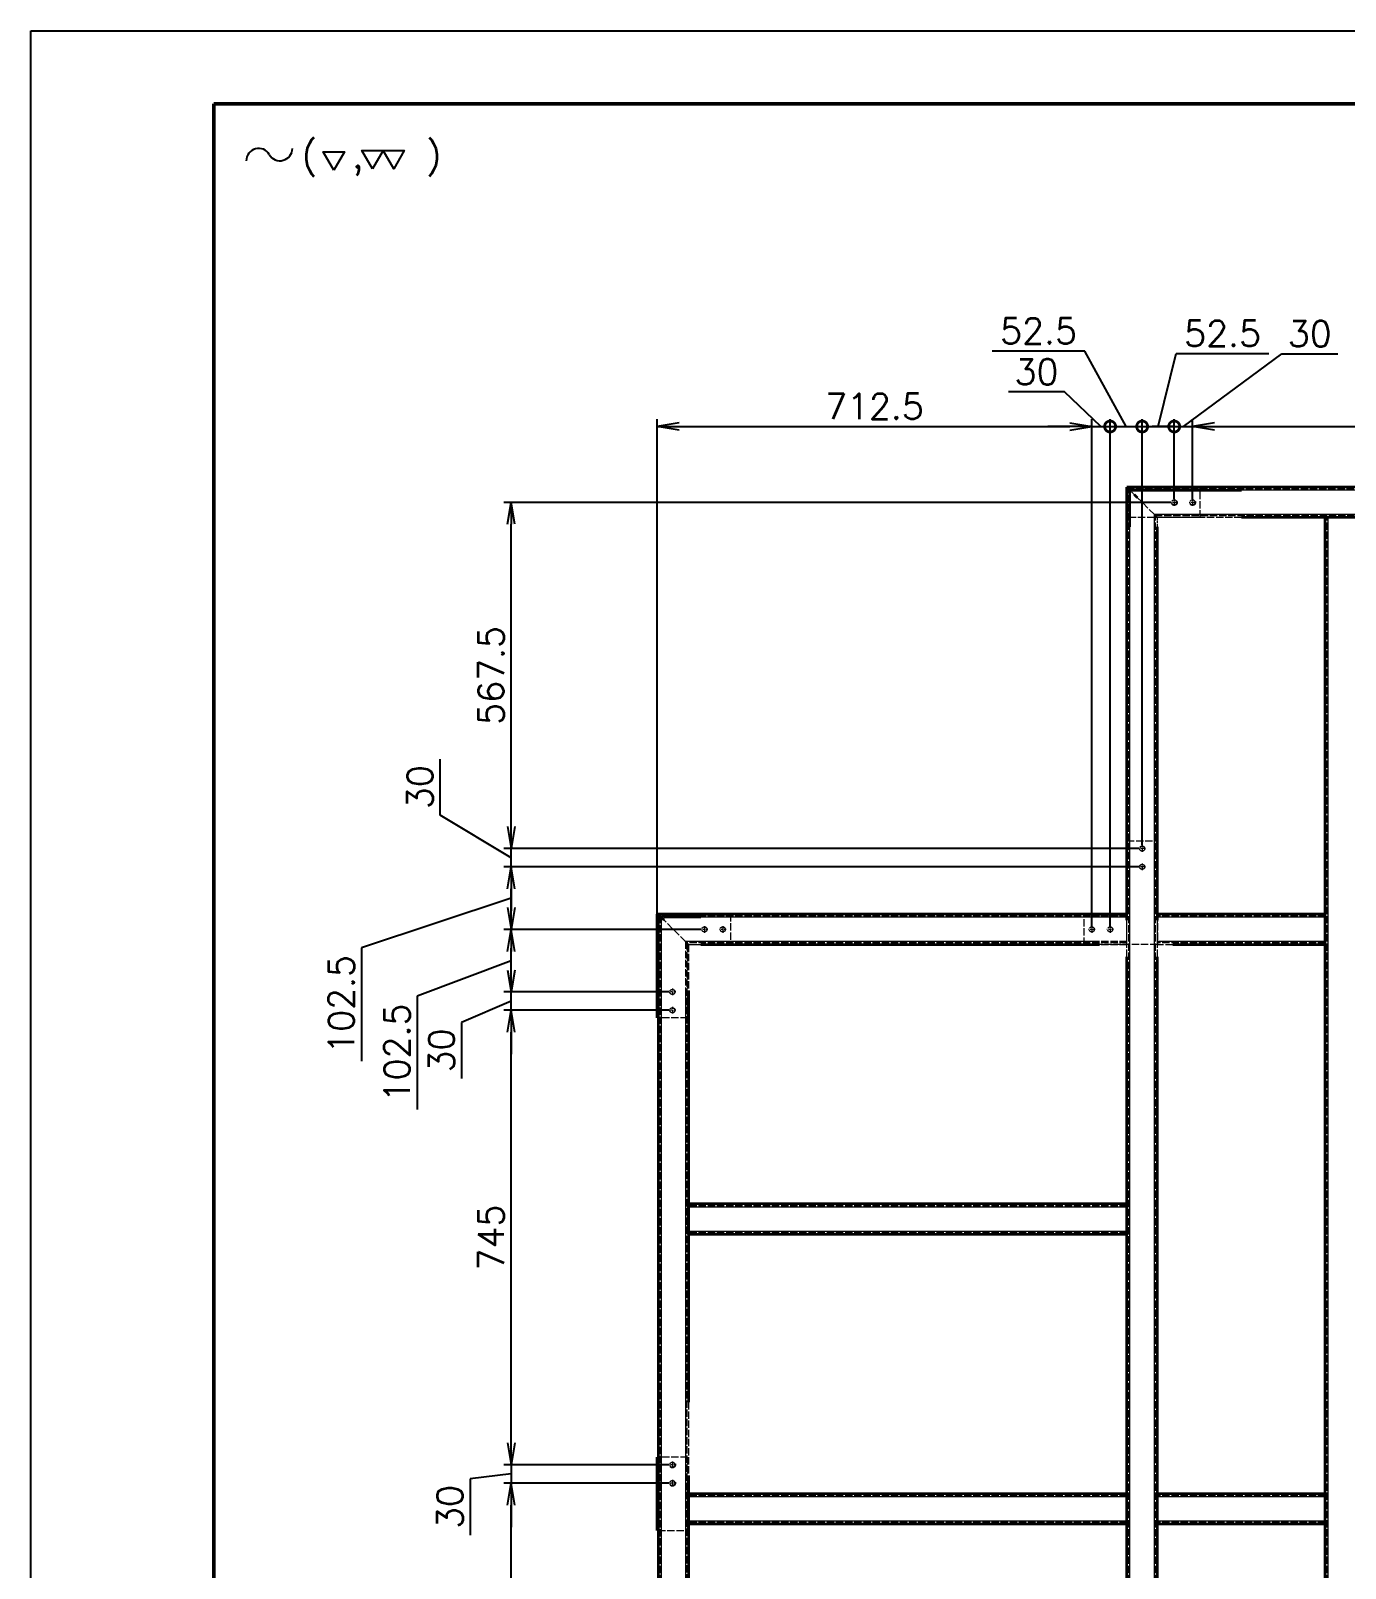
# Model space of a CAD drawing. Header units: millimetres. Extents: x -73083 to 81340, y -6859 to 6812.
# Drawn here: x -24633 to -22478, y -4330 to -1810 of the extents above; entities that cross this region are included whole.
import ezdxf

# ---------------------------------------------------------------- set-up
doc = ezdxf.new("R2010")
doc.units = ezdxf.units.MM
for name, pattern in [('AM_ISO02W050', [7.5, 6, -1.5]), ('AM_ISO08W050', [18, 12, -1.5, 3, -1.5]), ('DASHDOT', [18.5, 12, -3, 0.5, -3]), ('DASHED', [15, 12, -3]), ('DASHSPACE', [30, 12, -18])]:
    doc.linetypes.add(name, pattern=pattern)
doc.layers.add('A3', color=7, linetype='Continuous', plot=False)
for name, color, linetype, lineweight in [('AM_7', 2, 'AM_ISO08W050', 25), ('AM_HID', 1, 'AM_ISO02W050', 25), ('AM_VIS', 7, 'Continuous', 50)]:
    doc.layers.add(name, color=color, linetype=linetype, lineweight=lineweight)
doc.layers.add('title_frame', color=7, linetype='Continuous')
doc.layers.add('word_dim', color=253, linetype='Continuous')
doc.styles.get("Standard").update_dxf_attribs({"font": 'romans.shx', "bigfont": 'bigfont.shx'})
doc.dimstyles.new('STANDARD1-12', dxfattribs={"dimscale": 12, "dimtxt": 3.5, "dimasz": 3, "dimexe": 1, "dimexo": 0, "dimgap": 1, "dimtad": 3, "dimdec": 1, "dimdsep": 46, "dimtxsty": 'Standard', "dimblk1": 'OPEN', "dimblk2": 'OPEN', "dimsah": 1, "dimcen": 0, "dimclrd": 256, "dimclre": 256, "dimclrt": 3, "dimadec": 0, "dimazin": 0, "dimtfac": 1, "dimtdec": 1, "dimtmove": 0, "dimatfit": 3, "dimldrblk": 'OPEN', "dimfxl": 0, "dimtolj": 1, "dimtzin": 0, "dimarcsym": 0})

# ---------------------------------------------------------------- blocks, each defined once
blk = doc.blocks.new('shiage0')
at = {"layer": 'word_dim', "color": 3, "linetype": 'Continuous'}
for centre, start, end in [((1.69, 0), 30, 180), ((4.61, 1.69), 210, 0)]:
    blk.add_arc(centre, 1.69, start, end, dxfattribs=at)
blk = doc.blocks.new('11')
at = {"layer": 'title_frame', "color": 3, "linetype": 'Continuous'}
for points in [[(15.1, 3.38), (13.66, 5.88), (16.55, 5.88)], [(20.38, 3.57), (18.93, 6.07), (24.71, 6.07), (23.27, 3.57), (21.82, 6.07)]]:
    blk.add_lwpolyline(points, close=True, dxfattribs=at)
blk.add_blockref('shiage0', (3.13, 4.67), dxfattribs=at)
blk.add_text('(  ,   )', height=3.5, dxfattribs=at).set_placement((10.71, 3.7))
blk = doc.blocks.new('_Open')
at = {"color": 0, "lineweight": -2}
for p, q in [((-1, 0.167), (0, 0)), ((-1, -0.167), (0, 0)), ((0, 0), (-1, 0))]:
    blk.add_line(p, q, dxfattribs=at)
blk = doc.blocks.new('*D980')
at = {"layer": 'DEFPOINTS', "color": 0, "linetype": 'Continuous', "ltscale": 2}
for p in [(-23845.3, -4190.7), (-23586.4, -4190.7), (-23586.4, -5065.7)]:
    blk.add_point(p, dxfattribs=at)
at = {"layer": 'word_dim', "linetype": 'Continuous', "lineweight": -2, "ltscale": 2}
for p, q in [((-23586.4, -4190.7), (-23857.3, -4190.7)), ((-23845.3, -5029.7), (-23845.3, -4226.7)), ((-23586.4, -5065.7), (-23857.3, -5065.7))]:
    blk.add_line(p, q, dxfattribs=at)
at = {"layer": 'word_dim', "linetype": 'Continuous', "lineweight": -2, "ltscale": 2, "xscale": 36, "yscale": 36, "zscale": 36}
for p, rotation in [((-23845.3, -4190.7), 90), ((-23845.3, -5065.7), 270)]:
    blk.add_blockref('_Open', p, dxfattribs=dict(at, rotation=rotation))
at = {"layer": 'word_dim', "color": 3, "linetype": 'Continuous', "ltscale": 2, "insert": (-23878.3, -4628.2), "char_height": 42, "attachment_point": 5, "rotation": 90}
blk.add_mtext('\\A1;875', dxfattribs=at)
blk = doc.blocks.new('*D981')
at = {"layer": 'DEFPOINTS', "color": 0, "linetype": 'Continuous', "ltscale": 2}
for p in [(-23586.4, -4160.7), (-23845.3, -4190.7), (-23586.4, -4190.7)]:
    blk.add_point(p, dxfattribs=at)
at = {"layer": 'word_dim', "linetype": 'Continuous', "lineweight": -2, "ltscale": 2}
for p, q in [((-23845.3, -4124.7), (-23845.3, -4088.7)), ((-23845.3, -4175.7), (-23912.7, -4183.8)), ((-23586.4, -4160.7), (-23857.3, -4160.7)), ((-23845.3, -4160.7), (-23845.3, -4190.7)), ((-23845.3, -4160.7), (-23845.3, -4190.7)), ((-23912.7, -4183.8), (-23912.7, -4275.8)), ((-23586.4, -4190.7), (-23857.3, -4190.7)), ((-23845.3, -4226.7), (-23845.3, -4262.7))]:
    blk.add_line(p, q, dxfattribs=at)
at = {"layer": 'word_dim', "linetype": 'Continuous', "lineweight": -2, "ltscale": 2, "xscale": 36, "yscale": 36, "zscale": 36}
for p, rotation in [((-23845.3, -4160.7), 270), ((-23845.3, -4190.7), 90)]:
    blk.add_blockref('_Open', p, dxfattribs=dict(at, rotation=rotation))
at = {"layer": 'word_dim', "color": 3, "linetype": 'Continuous', "ltscale": 2, "insert": (-23945.7, -4229.8), "char_height": 42, "attachment_point": 5, "rotation": 90}
blk.add_mtext('\\A1;30', dxfattribs=at)
blk = doc.blocks.new('*D982')
at = {"layer": 'DEFPOINTS', "color": 0, "linetype": 'Continuous', "ltscale": 2}
for p in [(-23845.3, -3415.7), (-23586.4, -3415.7), (-23586.4, -4160.7)]:
    blk.add_point(p, dxfattribs=at)
at = {"layer": 'word_dim', "linetype": 'Continuous', "lineweight": -2, "ltscale": 2}
for p, q in [((-23586.4, -3415.7), (-23857.3, -3415.7)), ((-23845.3, -4124.7), (-23845.3, -3451.7)), ((-23586.4, -4160.7), (-23857.3, -4160.7))]:
    blk.add_line(p, q, dxfattribs=at)
at = {"layer": 'word_dim', "linetype": 'Continuous', "lineweight": -2, "ltscale": 2, "xscale": 36, "yscale": 36, "zscale": 36}
for p, rotation in [((-23845.3, -3415.7), 90), ((-23845.3, -4160.7), 270)]:
    blk.add_blockref('_Open', p, dxfattribs=dict(at, rotation=rotation))
at = {"layer": 'word_dim', "color": 3, "linetype": 'Continuous', "ltscale": 2, "insert": (-23878.3, -3788.2), "char_height": 42, "attachment_point": 5, "rotation": 90}
blk.add_mtext('\\A1;745', dxfattribs=at)
blk = doc.blocks.new('*D983')
at = {"layer": 'DEFPOINTS', "color": 0, "linetype": 'Continuous', "ltscale": 2}
for p in [(-23845.3, -3385.7), (-23586.4, -3385.7), (-23586.4, -3415.7)]:
    blk.add_point(p, dxfattribs=at)
at = {"layer": 'word_dim', "linetype": 'Continuous', "lineweight": -2, "ltscale": 2}
for p, q in [((-23845.3, -3349.7), (-23845.3, -3313.7)), ((-23845.3, -3400.7), (-23926.5, -3435.5)), ((-23586.4, -3385.7), (-23857.3, -3385.7)), ((-23845.3, -3415.7), (-23845.3, -3385.7)), ((-23845.3, -3415.7), (-23845.3, -3385.7)), ((-23586.4, -3415.7), (-23857.3, -3415.7)), ((-23926.5, -3435.5), (-23926.5, -3527.5)), ((-23845.3, -3451.7), (-23845.3, -3487.7))]:
    blk.add_line(p, q, dxfattribs=at)
at = {"layer": 'word_dim', "linetype": 'Continuous', "lineweight": -2, "ltscale": 2, "xscale": 36, "yscale": 36, "zscale": 36}
for p, rotation in [((-23845.3, -3385.7), 270), ((-23845.3, -3415.7), 90)]:
    blk.add_blockref('_Open', p, dxfattribs=dict(at, rotation=rotation))
at = {"layer": 'word_dim', "color": 3, "linetype": 'Continuous', "ltscale": 2, "insert": (-23959.5, -3481.5), "char_height": 42, "attachment_point": 5, "rotation": 90}
blk.add_mtext('\\A1;30', dxfattribs=at)
blk = doc.blocks.new('*D984')
at = {"layer": 'DEFPOINTS', "color": 0, "linetype": 'Continuous', "ltscale": 2}
for p in [(-23845.3, -3283.2), (-23533.9, -3283.2), (-23586.4, -3385.7)]:
    blk.add_point(p, dxfattribs=at)
at = {"layer": 'word_dim', "linetype": 'Continuous', "lineweight": -2, "ltscale": 2}
for p, q in [((-23533.9, -3283.2), (-23857.3, -3283.2)), ((-23845.3, -3349.7), (-23845.3, -3319.2)), ((-23845.3, -3334.4), (-23999.5, -3392.6)), ((-23999.5, -3392.6), (-23999.5, -3578.6)), ((-23586.4, -3385.7), (-23857.3, -3385.7))]:
    blk.add_line(p, q, dxfattribs=at)
at = {"layer": 'word_dim', "linetype": 'Continuous', "lineweight": -2, "ltscale": 2, "xscale": 36, "yscale": 36, "zscale": 36}
for p, rotation in [((-23845.3, -3283.2), 90), ((-23845.3, -3385.7), 270)]:
    blk.add_blockref('_Open', p, dxfattribs=dict(at, rotation=rotation))
at = {"layer": 'word_dim', "color": 3, "linetype": 'Continuous', "ltscale": 2, "insert": (-24032.5, -3485.6), "char_height": 42, "attachment_point": 5, "rotation": 90}
blk.add_mtext('\\A1;102.5', dxfattribs=at)
blk = doc.blocks.new('*D986')
at = {"layer": 'DEFPOINTS', "color": 0, "linetype": 'Continuous', "ltscale": 2}
for p in [(-22893.5, -2458.9), (-23606, -3258.2), (-22893.5, -3277.7)]:
    blk.add_point(p, dxfattribs=at)
at = {"layer": 'word_dim', "linetype": 'Continuous', "lineweight": -2, "ltscale": 2}
for p, q in [((-23606, -3258.2), (-23606, -2446.9)), ((-23570, -2458.9), (-22929.5, -2458.9)), ((-22893.5, -3277.7), (-22893.5, -2446.9))]:
    blk.add_line(p, q, dxfattribs=at)
at = {"layer": 'word_dim', "linetype": 'Continuous', "lineweight": -2, "ltscale": 2, "xscale": 36, "yscale": 36, "zscale": 36, "rotation": 180}
blk.add_blockref('_Open', (-23606, -2458.9), dxfattribs=at)
at = {"layer": 'word_dim', "linetype": 'Continuous', "lineweight": -2, "ltscale": 2, "xscale": 36, "yscale": 36, "zscale": 36}
blk.add_blockref('_Open', (-22893.5, -2458.9), dxfattribs=at)
at = {"layer": 'word_dim', "color": 3, "linetype": 'Continuous', "ltscale": 2, "insert": (-23249.8, -2425.9), "char_height": 42, "attachment_point": 5}
blk.add_mtext('\\A1;712.5', dxfattribs=at)
blk = doc.blocks.new('_DotSmall')
at = {"color": 0, "linetype": 'ByBlock', "const_width": 0.5}
blk.add_lwpolyline([(-0.0625, 0, 1), (0.0625, 0, 1)], format="xyb", close=True, dxfattribs=at)
blk = doc.blocks.new('*D987')
at = {"layer": 'DEFPOINTS', "color": 0, "linetype": 'Continuous', "ltscale": 2}
for p in [(-22863.5, -2458.9), (-22893.5, -3277.7), (-22863.5, -3277.7)]:
    blk.add_point(p, dxfattribs=at)
at = {"layer": 'word_dim', "linetype": 'Continuous', "lineweight": -2, "ltscale": 2}
for p, q in [((-22938.2, -2402.3), (-23030.2, -2402.3)), ((-22878.5, -2458.9), (-22938.2, -2402.3)), ((-22929.5, -2458.9), (-22965.5, -2458.9)), ((-22893.5, -3277.7), (-22893.5, -2446.9)), ((-22893.5, -2458.9), (-22863.5, -2458.9)), ((-22893.5, -2458.9), (-22863.5, -2458.9)), ((-22863.5, -3277.7), (-22863.5, -2446.9)), ((-22863.5, -2458.9), (-22827.5, -2458.9))]:
    blk.add_line(p, q, dxfattribs=at)
at = {"layer": 'word_dim', "linetype": 'Continuous', "lineweight": -2, "ltscale": 2, "xscale": 36, "yscale": 36, "zscale": 36}
blk.add_blockref('_Open', (-22893.5, -2458.9), dxfattribs=at)
at = {"layer": 'word_dim', "linetype": 'Continuous', "lineweight": -2, "ltscale": 2, "xscale": 36, "yscale": 36, "zscale": 36, "rotation": 180}
blk.add_blockref('_DotSmall', (-22863.5, -2458.9), dxfattribs=at)
at = {"layer": 'word_dim', "color": 3, "linetype": 'Continuous', "ltscale": 2, "insert": (-22984.2, -2369.3), "char_height": 42, "attachment_point": 5}
blk.add_mtext('\\A1;30', dxfattribs=at)
blk = doc.blocks.new('*D988')
at = {"layer": 'DEFPOINTS', "color": 0, "linetype": 'Continuous', "ltscale": 2}
for p in [(-22811, -2458.9), (-22811, -3145.2), (-22863.5, -3277.7)]:
    blk.add_point(p, dxfattribs=at)
at = {"layer": 'word_dim', "linetype": 'Continuous', "lineweight": -2, "ltscale": 2}
for p, q in [((-22904.9, -2335.2), (-23056.9, -2335.2)), ((-22837.2, -2458.9), (-22904.9, -2335.2)), ((-22863.5, -3277.7), (-22863.5, -2446.9)), ((-22863.5, -2458.9), (-22811, -2458.9)), ((-22811, -3145.2), (-22811, -2446.9))]:
    blk.add_line(p, q, dxfattribs=at)
at = {"layer": 'word_dim', "linetype": 'Continuous', "lineweight": -2, "ltscale": 2, "xscale": 36, "yscale": 36, "zscale": 36, "rotation": 180}
blk.add_blockref('_DotSmall', (-22863.5, -2458.9), dxfattribs=at)
at = {"layer": 'word_dim', "linetype": 'Continuous', "lineweight": -2, "ltscale": 2, "xscale": 36, "yscale": 36, "zscale": 36}
blk.add_blockref('_DotSmall', (-22811, -2458.9), dxfattribs=at)
at = {"layer": 'word_dim', "color": 3, "linetype": 'Continuous', "ltscale": 2, "insert": (-22980.9, -2302.2), "char_height": 42, "attachment_point": 5}
blk.add_mtext('\\A1;52.5', dxfattribs=at)
blk = doc.blocks.new('*D989')
at = {"layer": 'DEFPOINTS', "color": 0, "linetype": 'Continuous', "ltscale": 2}
for p in [(-22758.5, -2458.9), (-22758.5, -2577.7), (-22811, -3145.2)]:
    blk.add_point(p, dxfattribs=at)
at = {"layer": 'word_dim', "linetype": 'Continuous', "lineweight": -2, "ltscale": 2}
for p, q in [((-22784.7, -2458.9), (-22755.2, -2339.4)), ((-22755.2, -2339.4), (-22603.2, -2339.4)), ((-22811, -3145.2), (-22811, -2446.9)), ((-22811, -2458.9), (-22758.5, -2458.9)), ((-22758.5, -2577.7), (-22758.5, -2446.9))]:
    blk.add_line(p, q, dxfattribs=at)
at = {"layer": 'word_dim', "linetype": 'Continuous', "lineweight": -2, "ltscale": 2, "xscale": 36, "yscale": 36, "zscale": 36, "rotation": 180}
blk.add_blockref('_DotSmall', (-22811, -2458.9), dxfattribs=at)
at = {"layer": 'word_dim', "linetype": 'Continuous', "lineweight": -2, "ltscale": 2, "xscale": 36, "yscale": 36, "zscale": 36}
blk.add_blockref('_DotSmall', (-22758.5, -2458.9), dxfattribs=at)
at = {"layer": 'word_dim', "color": 3, "linetype": 'Continuous', "ltscale": 2, "insert": (-22679.2, -2306.4), "char_height": 42, "attachment_point": 5}
blk.add_mtext('\\A1;52.5', dxfattribs=at)
blk = doc.blocks.new('*D990')
at = {"layer": 'DEFPOINTS', "color": 0, "linetype": 'Continuous', "ltscale": 2}
for p in [(-22728.5, -2458.9), (-22758.5, -2577.7), (-22728.5, -2577.7)]:
    blk.add_point(p, dxfattribs=at)
at = {"layer": 'word_dim', "linetype": 'Continuous', "lineweight": -2, "ltscale": 2}
for p, q in [((-22743.5, -2458.9), (-22582.3, -2339.9)), ((-22582.3, -2339.9), (-22490.3, -2339.9)), ((-22758.5, -2458.9), (-22794.5, -2458.9)), ((-22758.5, -2577.7), (-22758.5, -2446.9)), ((-22758.5, -2458.9), (-22728.5, -2458.9)), ((-22758.5, -2458.9), (-22728.5, -2458.9)), ((-22728.5, -2577.7), (-22728.5, -2446.9)), ((-22692.5, -2458.9), (-22656.5, -2458.9))]:
    blk.add_line(p, q, dxfattribs=at)
at = {"layer": 'word_dim', "linetype": 'Continuous', "lineweight": -2, "ltscale": 2, "xscale": 36, "yscale": 36, "zscale": 36}
blk.add_blockref('_DotSmall', (-22758.5, -2458.9), dxfattribs=at)
at = {"layer": 'word_dim', "linetype": 'Continuous', "lineweight": -2, "ltscale": 2, "xscale": 36, "yscale": 36, "zscale": 36, "rotation": 180}
blk.add_blockref('_Open', (-22728.5, -2458.9), dxfattribs=at)
at = {"layer": 'word_dim', "color": 3, "linetype": 'Continuous', "ltscale": 2, "insert": (-22536.3, -2306.9), "char_height": 42, "attachment_point": 5}
blk.add_mtext('\\A1;30', dxfattribs=at)
blk = doc.blocks.new('*D991')
at = {"layer": 'DEFPOINTS', "color": 0, "linetype": 'Continuous', "ltscale": 2}
for p in [(-21973.5, -2458.9), (-22728.5, -2577.7), (-21973.5, -2577.7)]:
    blk.add_point(p, dxfattribs=at)
at = {"layer": 'word_dim', "linetype": 'Continuous', "lineweight": -2, "ltscale": 2}
for p, q in [((-22728.5, -2577.7), (-22728.5, -2446.9)), ((-22692.5, -2458.9), (-22009.5, -2458.9)), ((-21973.5, -2577.7), (-21973.5, -2446.9))]:
    blk.add_line(p, q, dxfattribs=at)
at = {"layer": 'word_dim', "linetype": 'Continuous', "lineweight": -2, "ltscale": 2, "xscale": 36, "yscale": 36, "zscale": 36, "rotation": 180}
blk.add_blockref('_Open', (-22728.5, -2458.9), dxfattribs=at)
at = {"layer": 'word_dim', "linetype": 'Continuous', "lineweight": -2, "ltscale": 2, "xscale": 36, "yscale": 36, "zscale": 36}
blk.add_blockref('_Open', (-21973.5, -2458.9), dxfattribs=at)
at = {"layer": 'word_dim', "color": 3, "linetype": 'Continuous', "ltscale": 2, "insert": (-22351, -2425.9), "char_height": 42, "attachment_point": 5}
blk.add_mtext('\\A1;755', dxfattribs=at)
blk = doc.blocks.new('*D1000')
at = {"layer": 'DEFPOINTS', "color": 0, "linetype": 'Continuous', "ltscale": 2}
for p in [(-23845.3, -3180.7), (-22816.4, -3180.7), (-23533.9, -3283.2)]:
    blk.add_point(p, dxfattribs=at)
at = {"layer": 'word_dim', "linetype": 'Continuous', "lineweight": -2, "ltscale": 2}
for p, q in [((-22816.4, -3180.7), (-23857.3, -3180.7)), ((-23845.3, -3247.2), (-23845.3, -3216.7)), ((-23845.3, -3231.9), (-24090.7, -3313.1)), ((-23533.9, -3283.2), (-23857.3, -3283.2)), ((-24090.7, -3313.1), (-24090.7, -3499.1))]:
    blk.add_line(p, q, dxfattribs=at)
at = {"layer": 'word_dim', "linetype": 'Continuous', "lineweight": -2, "ltscale": 2, "xscale": 36, "yscale": 36, "zscale": 36}
for p, rotation in [((-23845.3, -3180.7), 90), ((-23845.3, -3283.2), 270)]:
    blk.add_blockref('_Open', p, dxfattribs=dict(at, rotation=rotation))
at = {"layer": 'word_dim', "color": 3, "linetype": 'Continuous', "ltscale": 2, "insert": (-24123.7, -3406.1), "char_height": 42, "attachment_point": 5, "rotation": 90}
blk.add_mtext('\\A1;102.5', dxfattribs=at)
blk = doc.blocks.new('*D1001')
at = {"layer": 'DEFPOINTS', "color": 0, "linetype": 'Continuous', "ltscale": 2}
for p in [(-23845.3, -3150.7), (-22816.4, -3150.7), (-22816.4, -3180.7)]:
    blk.add_point(p, dxfattribs=at)
at = {"layer": 'word_dim', "linetype": 'Continuous', "lineweight": -2, "ltscale": 2}
for p, q in [((-23961.7, -3095.9), (-23961.7, -3003.9)), ((-23845.3, -3165.7), (-23961.7, -3095.9)), ((-23845.3, -3114.7), (-23845.3, -3078.7)), ((-22816.4, -3150.7), (-23857.3, -3150.7)), ((-23845.3, -3180.7), (-23845.3, -3150.7)), ((-23845.3, -3180.7), (-23845.3, -3150.7)), ((-22816.4, -3180.7), (-23857.3, -3180.7)), ((-23845.3, -3216.7), (-23845.3, -3252.7))]:
    blk.add_line(p, q, dxfattribs=at)
at = {"layer": 'word_dim', "linetype": 'Continuous', "lineweight": -2, "ltscale": 2, "xscale": 36, "yscale": 36, "zscale": 36}
for p, rotation in [((-23845.3, -3150.7), 270), ((-23845.3, -3180.7), 90)]:
    blk.add_blockref('_Open', p, dxfattribs=dict(at, rotation=rotation))
at = {"layer": 'word_dim', "color": 3, "linetype": 'Continuous', "ltscale": 2, "insert": (-23994.7, -3049.9), "char_height": 42, "attachment_point": 5, "rotation": 90}
blk.add_mtext('\\A1;30', dxfattribs=at)
blk = doc.blocks.new('*D1002')
at = {"layer": 'DEFPOINTS', "color": 0, "linetype": 'Continuous', "ltscale": 2}
for p in [(-23845.3, -2583.2), (-22763.9, -2583.2), (-22816.4, -3150.7)]:
    blk.add_point(p, dxfattribs=at)
at = {"layer": 'word_dim', "linetype": 'Continuous', "lineweight": -2, "ltscale": 2}
for p, q in [((-22763.9, -2583.2), (-23857.3, -2583.2)), ((-23845.3, -3114.7), (-23845.3, -2619.2)), ((-22816.4, -3150.7), (-23857.3, -3150.7))]:
    blk.add_line(p, q, dxfattribs=at)
at = {"layer": 'word_dim', "linetype": 'Continuous', "lineweight": -2, "ltscale": 2, "xscale": 36, "yscale": 36, "zscale": 36}
for p, rotation in [((-23845.3, -2583.2), 90), ((-23845.3, -3150.7), 270)]:
    blk.add_blockref('_Open', p, dxfattribs=dict(at, rotation=rotation))
at = {"layer": 'word_dim', "color": 3, "linetype": 'Continuous', "ltscale": 2, "insert": (-23878.3, -2866.9), "char_height": 42, "attachment_point": 5, "rotation": 90}
blk.add_mtext('\\A1;567.5', dxfattribs=at)

msp = doc.modelspace()

# ---------------------------------------------------------------- linework, layer by layer
at = {"layer": 'A3', "linetype": 'Continuous'}
msp.add_lwpolyline([(-24632.76409, -1810.23226), (-17504.76409, -1810.23226), (-17504.76409, -6850.23226), (-24632.76409, -6850.23226)], close=True, dxfattribs=at)
at = {"layer": 'AM_7', "linetype": 'DASHDOT', "lineweight": 13, "ltscale": 0.27222}
for p, q in [((-22753.02091, -2583.17155), (-22763.9097, -2583.17155)), ((-22758.46537, -2577.72709), (-22758.46537, -2588.61588)), ((-22723.02091, -2583.17142), (-22733.9097, -2583.17142)), ((-22728.46537, -2577.72697), (-22728.46537, -2588.61576)), ((-22805.55326, -3150.66263), (-22816.44205, -3150.66263)), ((-22805.55326, -3180.66263), (-22816.44205, -3180.66263)), ((-22888.05326, -3283.16263), (-22898.94205, -3283.16263)), ((-22858.05326, -3283.16263), (-22868.94205, -3283.16263)), ((-23581.00284, -3380.22306), (-23581.00284, -3391.11185)), ((-23581.0026, -3410.22306), (-23581.0026, -3421.11185)), ((-23581.00358, -4155.2233), (-23581.00358, -4166.1121)), ((-23581.00333, -4185.2233), (-23581.00333, -4196.1121))]:
    msp.add_line(p, q, dxfattribs=at)
at = {"layer": 'AM_7', "linetype": 'DASHDOT', "lineweight": 13, "ltscale": 0.272223}
for p, q in [((-22810.99759, -3145.21818), (-22810.99759, -3156.10709)), ((-22810.99759, -3175.21818), (-22810.99759, -3186.10709)), ((-23523.05924, -3283.16703), (-23533.94816, -3283.16703)), ((-23493.05924, -3283.16678), (-23503.94816, -3283.16678)), ((-23575.55851, -3385.66746), (-23586.44742, -3385.66746)), ((-23575.55826, -3415.66746), (-23586.44718, -3415.66746)), ((-23575.55875, -4190.66764), (-23586.44767, -4190.66764))]:
    msp.add_line(p, q, dxfattribs=at)
at = {"layer": 'AM_7', "linetype": 'DASHDOT', "lineweight": 13, "ltscale": 0.272221}
for p, q in [((-23528.50382, -3277.72257), (-23528.50382, -3288.61143)), ((-23498.50382, -3277.72233), (-23498.50382, -3288.61118)), ((-22863.49759, -3277.71818), (-22863.49759, -3288.60703))]:
    msp.add_line(p, q, dxfattribs=at)
at = {"layer": 'AM_7', "linetype": 'DASHDOT', "lineweight": 13, "ltscale": 0.272218}
msp.add_line((-22893.49759, -3277.7183), (-22893.49759, -3288.60703), dxfattribs=at)
at = {"layer": 'AM_7', "linetype": 'DASHDOT', "lineweight": 13, "ltscale": 0.272217}
msp.add_line((-23575.55924, -4160.66764), (-23586.44791, -4160.66764), dxfattribs=at)
at = {"layer": 'AM_HID', "linetype": 'DASHED', "lineweight": 13}
for p, q in [((-22835.96549, -2558.18741), (-22835.96525, -2608.17179)), ((-20378.97867, -2561.18046), (-22832.97892, -2561.18741)), ((-22832.97147, -5178.18729), (-22832.97892, -2561.18741)), ((-20380.97892, -2563.18046), (-22830.97916, -2563.18741)), ((-22830.97172, -5178.18729), (-22830.97916, -2563.18741)), ((-22715.96525, -2608.1713), (-22715.96549, -2558.18705)), ((-22790.97867, -2603.18717), (-22818.61857, -2575.54752)), ((-22790.97867, -2603.18717), (-22818.61857, -2575.54752)), ((-22715.96525, -2608.1713), (-22835.96525, -2608.17179)), ((-20420.9788, -2603.18058), (-22790.97904, -2603.18717)), ((-22790.97172, -5178.18729), (-22790.97904, -2603.18717)), ((-22647.95841, -2603.1868), (-22790.97867, -2603.18717)), ((-22790.97867, -2623.18729), (-22790.97867, -2603.18717)), ((-20422.97855, -2605.18058), (-22788.97867, -2605.18717)), ((-22788.97147, -5178.18729), (-22788.97867, -2605.18717)), ((-22647.95841, -2608.1868), (-22785.9788, -2608.18717)), ((-22507.97147, -5178.18632), (-22507.97867, -2608.18644)), ((-22505.97172, -5178.18632), (-22505.97904, -2608.18644)), ((-22835.9744, -3138.16263), (-22785.99772, -3138.16263)), ((-22785.99772, -3138.16263), (-22785.99759, -3308.16263)), ((-23601.47599, -3261.18864), (-23601.46256, -5220.19315)), ((-22835.97342, -3261.18326), (-23601.47355, -3261.18851)), ((-23599.47623, -3263.18864), (-23599.4628, -5218.19315)), ((-22835.97379, -3263.18326), (-23599.47379, -3263.18851)), ((-23534.47574, -3263.18803), (-23594.47574, -3263.18851)), ((-23559.47306, -3303.18821), (-23594.47574, -3268.18619)), ((-23559.4755, -3303.18833), (-23594.47574, -3268.18864)), ((-23486.00406, -3258.18778), (-23486.00358, -3308.16666)), ((-22905.99759, -3308.16263), (-22905.99759, -3258.18375)), ((-22835.97672, -3328.1832), (-22835.97696, -3258.18326)), ((-22835.97318, -3303.1832), (-22835.97342, -3268.18326)), ((-22830.97672, -3328.18314), (-22830.97684, -3268.18314)), ((-22790.97672, -3328.1829), (-22790.97684, -3268.1829)), ((-22785.97672, -3328.18284), (-22785.97684, -3268.1829)), ((-22510.97513, -3263.18058), (-22785.97513, -3263.18253)), ((-22510.97477, -3261.18058), (-22785.97477, -3261.18253)), ((-22785.97452, -3303.18247), (-22785.97477, -3268.1829)), ((-22510.97672, -3308.18064), (-22510.97696, -3258.18058)), ((-23559.47574, -3303.18833), (-23559.46329, -5178.19291)), ((-23559.4755, -3303.18833), (-23559.47501, -3383.18772)), ((-22835.97355, -3303.1832), (-23559.47355, -3303.18821)), ((-23534.4755, -3303.18809), (-23559.47306, -3303.18821)), ((-23557.4755, -3305.18833), (-23557.46305, -5176.19291)), ((-22835.97318, -3305.1832), (-23557.47306, -3305.18821)), ((-23486.00358, -3308.16666), (-23556.00358, -3308.16727)), ((-23556.00358, -3308.16727), (-23556.0026, -3428.16727)), ((-23554.4755, -3308.18833), (-23554.47501, -3383.18772)), ((-22785.99759, -3308.16263), (-22905.99759, -3308.16263)), ((-22835.97318, -3303.1832), (-22880.97648, -3303.18351)), ((-22835.97318, -3308.1832), (-22880.97648, -3308.18351)), ((-22510.97477, -3303.18064), (-22785.97477, -3303.18247)), ((-22760.97648, -3303.18229), (-22785.97452, -3303.18247)), ((-22510.97452, -3305.18064), (-22785.97452, -3305.18247)), ((-22760.97648, -3308.18229), (-22785.97452, -3308.18247)), ((-22830.97648, -3388.18314), (-22830.9766, -3348.18314)), ((-23556.0026, -3428.16727), (-23604.47477, -3428.16764)), ((-22835.97098, -3738.1832), (-23554.47111, -3738.18821)), ((-22835.97062, -3736.1832), (-23554.47062, -3736.18821)), ((-22835.97538, -3783.1832), (-22835.97562, -3733.1832)), ((-22835.97074, -3778.1832), (-23554.47062, -3778.18821)), ((-22835.97037, -3780.1832), (-23554.47037, -3780.18821)), ((-23559.47037, -4058.18778), (-23559.46964, -4178.18778)), ((-23554.47062, -4058.18778), (-23554.46964, -4178.18778)), ((-23556.00358, -4148.16752), (-23604.46988, -4148.16788)), ((-23556.00358, -4148.16752), (-23556.0026, -4268.16752)), ((-22835.97403, -4258.18192), (-22835.97428, -4208.18192)), ((-22510.97403, -4258.17985), (-22510.97428, -4208.17985)), ((-22835.96769, -4213.18192), (-23554.46769, -4213.18693)), ((-22835.9672, -4211.18192), (-23554.4672, -4211.18693)), ((-22510.96793, -4213.17985), (-22785.96793, -4213.18168)), ((-22510.96769, -4211.17985), (-22785.96769, -4211.18168)), ((-22835.96732, -4253.18192), (-23554.46744, -4253.18693)), ((-22835.96695, -4255.18192), (-23554.46695, -4255.18693)), ((-22510.96769, -4253.17985), (-22785.96769, -4253.18168)), ((-22510.96732, -4255.17985), (-22785.96732, -4255.18168)), ((-23604.46915, -4268.16788), (-23556.0026, -4268.16752))]:
    msp.add_line(p, q, dxfattribs=at)
at = {"layer": 'AM_HID', "linetype": 'DASHED', "lineweight": 13, "ltscale": 0.270107}
msp.add_line((-22823.31876, -2570.84745), (-22830.95853, -2563.20768), dxfattribs=at)
msp.add_line((-22823.31876, -2570.84745), (-22830.95853, -2563.20768), dxfattribs=at)
at = {"layer": 'AM_HID', "linetype": 'DASHED', "lineweight": 13, "ltscale": 0.176775}
for p, q in [((-22785.9788, -2608.18717), (-22790.97867, -2603.18717)), ((-22790.97867, -2603.18717), (-22785.9788, -2608.18717))]:
    msp.add_line(p, q, dxfattribs=at)
at = {"layer": 'AM_HID', "linetype": 'DASHED', "lineweight": 13, "ltscale": 0.375}
msp.add_line((-22785.97867, -2623.18717), (-22785.9788, -2608.18717), dxfattribs=at)
at = {"layer": 'AM_HID', "linetype": 'DASHED', "lineweight": 13, "ltscale": 0.176777}
for p, q in [((-23559.4755, -3303.18833), (-23554.4755, -3308.18833)), ((-23554.47306, -3308.18821), (-23559.47306, -3303.18821))]:
    msp.add_line(p, q, dxfattribs=at)
at = {"layer": 'AM_HID', "linetype": 'DASHED', "lineweight": 13, "ltscale": 0.499939}
msp.add_line((-23534.4755, -3308.18809), (-23554.47306, -3308.18821), dxfattribs=at)
at = {"layer": 'AM_HID', "linetype": 'DASHED', "lineweight": 13, "ltscale": 0.125}
for p, q in [((-22835.97318, -3308.1832), (-22835.97318, -3303.1832)), ((-22785.97452, -3308.18247), (-22785.97452, -3303.18247))]:
    msp.add_line(p, q, dxfattribs=at)
at = {"layer": 'AM_HID', "linetype": 'DASHED', "lineweight": 13}
for centre in [(-22758.46537, -2583.17155), (-22728.46537, -2583.17142), (-22810.99759, -3150.66263), (-22810.99759, -3180.66263), (-23528.50382, -3283.16703), (-23498.50382, -3283.16678), (-22893.49759, -3283.16263), (-22863.49759, -3283.16263), (-23581.00284, -3385.66746), (-23581.0026, -3415.66746), (-23581.00358, -4160.66764), (-23581.00333, -4190.66764)]:
    msp.add_circle(centre, 4.188, dxfattribs=at)
at = {"layer": 'AM_VIS', "linetype": 'Continuous'}
for q in [(-24332.76409, -6730.23226), (-17624.76409, -1930.23226)]:
    msp.add_line((-24332.76409, -1930.23226), q, dxfattribs=at)
at = {"layer": 'AM_VIS', "lineweight": 35}
for p, q in [((-20375.97867, -2558.18046), (-22835.97892, -2558.18741)), ((-22835.97696, -3258.18326), (-22835.97892, -2558.18741)), ((-22835.96549, -2558.17179), (-22715.96549, -2558.1713)), ((-22830.95853, -2563.18729), (-22647.95853, -2563.1868)), ((-22830.95841, -2623.18729), (-22830.95853, -2563.18729)), ((-22087.95939, -2608.18522), (-22647.95841, -2608.1868)), ((-22510.97696, -3258.18058), (-22510.9788, -2608.18644)), ((-22465.97867, -2608.18632), (-22505.97867, -2608.18644)), ((-22785.97684, -3268.1829), (-22785.97867, -2623.18717)), ((-22835.99759, -3258.16263), (-22835.99772, -3138.16263)), ((-23606.00406, -3258.16764), (-23486.00406, -3258.16666)), ((-23606.0026, -3428.16764), (-23606.00406, -3258.16764)), ((-23604.47599, -3258.18864), (-23604.46256, -5223.19315)), ((-22835.97355, -3258.18326), (-23604.47355, -3258.18851)), ((-23534.47574, -3263.18754), (-23594.47574, -3263.1879)), ((-22905.99759, -3258.16263), (-22835.99759, -3258.16263)), ((-22510.97489, -3258.18058), (-22785.97489, -3258.18253)), ((-22510.97452, -3303.18064), (-22510.97477, -3263.18058)), ((-22880.97648, -3308.18351), (-23534.4755, -3308.18809)), ((-22510.97452, -3308.18064), (-22760.97648, -3308.18229)), ((-22510.97428, -4208.17985), (-22510.97672, -3308.18064)), ((-22835.97562, -3733.1832), (-22835.97672, -3328.1832)), ((-22785.97147, -5173.18656), (-22785.97672, -3328.18284)), ((-23554.47501, -3383.18772), (-23554.47062, -4058.18778)), ((-22835.97062, -3733.1832), (-23554.47062, -3733.18821)), ((-23554.47037, -3778.18821), (-23554.47062, -3738.18821)), ((-22835.97037, -3778.1832), (-22835.97062, -3738.1832)), ((-22835.97037, -3783.1832), (-23554.47037, -3783.18821)), ((-22835.97428, -4208.18192), (-22835.97538, -3783.1832)), ((-23606.0026, -4268.16788), (-23606.00358, -4148.16788)), ((-23554.46964, -4178.18778), (-23554.46378, -5068.19218)), ((-22835.96732, -4208.18192), (-23554.4672, -4208.18693)), ((-22510.96769, -4208.17985), (-22785.96769, -4208.18168)), ((-23554.46695, -4253.18693), (-23554.4672, -4213.18693)), ((-22835.96695, -4253.18192), (-22835.9672, -4213.18192)), ((-22785.96732, -4253.18168), (-22785.96769, -4213.18168)), ((-22510.96732, -4253.17985), (-22510.96769, -4213.17985)), ((-22835.96695, -4258.18192), (-23554.46695, -4258.18693)), ((-22835.97294, -4683.18192), (-22835.97403, -4258.18192)), ((-22510.96732, -4258.17985), (-22785.96732, -4258.18168)), ((-22510.97147, -5173.18436), (-22510.97403, -4258.17985))]:
    msp.add_line(p, q, dxfattribs=at)
at = {"layer": 'AM_VIS', "lineweight": 35, "ltscale": 0.176779}
for p, q in [((-22830.9788, -2563.18741), (-22835.97892, -2558.18741)), ((-22835.97892, -2558.18741), (-22830.9788, -2563.18741))]:
    msp.add_line(p, q, dxfattribs=at)
at = {"layer": 'AM_VIS', "lineweight": 35, "ltscale": 0.000390625}
msp.add_line((-22835.96549, -2558.17179), (-22835.96549, -2558.18741), dxfattribs=at)
at = {"layer": 'AM_VIS', "lineweight": 13}
for p, q in [((-22087.95951, -2563.18522), (-22830.9788, -2563.18741)), ((-22830.97684, -3268.18314), (-22830.9788, -2563.18741)), ((-22087.95939, -2603.18522), (-22647.95841, -2603.1868)), ((-22505.97147, -5178.16996), (-22505.97867, -2608.18644)), ((-22790.97684, -3268.1829), (-22790.97867, -2623.18729)), ((-23599.47574, -3263.18864), (-23599.46256, -5218.19315)), ((-22835.97342, -3263.18326), (-23534.47574, -3263.18803)), ((-22510.97477, -3263.18058), (-22785.97477, -3263.18253)), ((-22880.97648, -3303.18351), (-23534.4755, -3303.18809)), ((-22510.97452, -3303.18064), (-22760.97648, -3303.18229)), ((-22830.9766, -3348.18314), (-22830.97672, -3328.18314)), ((-22790.97147, -5178.17386), (-22790.97672, -3328.1829)), ((-23559.47501, -3383.18772), (-23559.47037, -4058.18778)), ((-22830.97147, -5178.18729), (-22830.97648, -3388.18314)), ((-22835.97062, -3738.1832), (-23554.47062, -3738.18821)), ((-22835.97037, -3778.1832), (-23554.47037, -3778.18821)), ((-23559.46964, -4178.18778), (-23559.46354, -5068.19218)), ((-22835.9672, -4213.18192), (-23554.4672, -4213.18693)), ((-22510.96769, -4213.17985), (-22785.96769, -4213.18168)), ((-22835.96695, -4253.18192), (-23554.46695, -4253.18693)), ((-22510.96732, -4253.17985), (-22785.96732, -4253.18168))]:
    msp.add_line(p, q, dxfattribs=at)
at = {"layer": 'AM_VIS', "lineweight": 35, "ltscale": 0.000716429}
msp.add_line((-22830.95853, -2563.20768), (-22830.9788, -2563.18741), dxfattribs=at)
msp.add_line((-22830.95853, -2563.20768), (-22830.9788, -2563.18741), dxfattribs=at)
at = {"layer": 'AM_VIS', "lineweight": 35, "ltscale": 0.000393677}
msp.add_line((-22715.96549, -2558.18705), (-22715.96549, -2558.1713), dxfattribs=at)
at = {"layer": 'AM_VIS', "lineweight": 35, "ltscale": 0.166175}
msp.add_line((-22818.61857, -2575.54752), (-22823.31876, -2570.84745), dxfattribs=at)
msp.add_line((-22818.61857, -2575.54752), (-22823.31876, -2570.84745), dxfattribs=at)
at = {"layer": 'AM_VIS', "lineweight": 35, "ltscale": 0.125003}
msp.add_line((-22510.9788, -2608.18644), (-22505.97867, -2608.18644), dxfattribs=at)
at = {"layer": 'AM_VIS', "lineweight": 35, "ltscale": 0.000582886}
msp.add_line((-22835.99772, -3138.16263), (-22835.9744, -3138.16263), dxfattribs=at)
at = {"layer": 'AM_VIS', "lineweight": 35, "ltscale": 0.176781}
for p, q in [((-23604.47599, -3258.18864), (-23599.47574, -3263.18864)), ((-23599.4733, -3263.18851), (-23604.47355, -3258.18851))]:
    msp.add_line(p, q, dxfattribs=at)
at = {"layer": 'AM_VIS', "lineweight": 35, "ltscale": 0.176777}
msp.add_line((-23594.47574, -3268.18864), (-23599.47574, -3263.18864), dxfattribs=at)
at = {"layer": 'AM_VIS', "lineweight": 13, "ltscale": 0.124939}
msp.add_line((-23594.47574, -3263.18851), (-23599.4733, -3263.18851), dxfattribs=at)
at = {"layer": 'AM_VIS', "lineweight": 35, "ltscale": 0.176693}
msp.add_line((-23594.47574, -3268.18619), (-23599.4733, -3263.18851), dxfattribs=at)
at = {"layer": 'AM_VIS', "lineweight": 35, "ltscale": 0.000527954}
for p, q in [((-23486.00406, -3258.16666), (-23486.00406, -3258.18778)), ((-22905.99759, -3258.18375), (-22905.99759, -3258.16263))]:
    msp.add_line(p, q, dxfattribs=at)
at = {"layer": 'AM_VIS', "lineweight": 35, "ltscale": 0.125}
for p, q in [((-22835.97342, -3263.18326), (-22835.97355, -3258.18326)), ((-22835.97342, -3268.18326), (-22835.97342, -3263.18326)), ((-22785.97477, -3263.18253), (-22785.97489, -3258.18253)), ((-22510.97477, -3263.18058), (-22510.97489, -3258.18058)), ((-22510.97452, -3308.18064), (-22510.97452, -3303.18064)), ((-23554.47062, -3738.18821), (-23554.47062, -3733.18821)), ((-22835.97062, -3738.1832), (-22835.97062, -3733.1832)), ((-23554.47037, -3783.18821), (-23554.47037, -3778.18821)), ((-22835.97037, -3783.1832), (-22835.97037, -3778.1832)), ((-23554.4672, -4213.18693), (-23554.4672, -4208.18693)), ((-22835.96732, -4213.18192), (-22835.96732, -4208.18192)), ((-22785.96769, -4213.18168), (-22785.96769, -4208.18168)), ((-22510.96769, -4213.17985), (-22510.96769, -4208.17985)), ((-23554.46695, -4258.18693), (-23554.46695, -4253.18693)), ((-22835.96695, -4258.18192), (-22835.96695, -4253.18192)), ((-22785.96732, -4258.18168), (-22785.96744, -4253.18168)), ((-22510.96732, -4258.17985), (-22510.96744, -4253.17985))]:
    msp.add_line(p, q, dxfattribs=at)
at = {"layer": 'AM_VIS', "lineweight": 35, "ltscale": 0.125009}
msp.add_line((-22785.97477, -3268.1829), (-22785.97477, -3263.18253), dxfattribs=at)
at = {"layer": 'AM_VIS', "lineweight": 35, "ltscale": 0.038196}
msp.add_line((-23604.47477, -3428.16764), (-23606.0026, -3428.16764), dxfattribs=at)
at = {"layer": 'AM_VIS', "lineweight": 35, "ltscale": 0.038342}
msp.add_line((-23604.46988, -4148.16788), (-23606.00358, -4148.16788), dxfattribs=at)
at = {"layer": 'AM_VIS', "lineweight": 35, "ltscale": 0.038336}
msp.add_line((-23606.0026, -4268.16788), (-23604.46915, -4268.16788), dxfattribs=at)
at = {"layer": 'AM_VIS', "linetype": 'DASHSPACE', "lineweight": 13}
for centre in [(-22758.46537, -2583.17155), (-22728.46537, -2583.17142), (-23581.00358, -4160.66764), (-23581.00333, -4190.66764)]:
    msp.add_circle(centre, 5, dxfattribs=at)

# ---------------------------------------------------------------- block references
at = {"layer": 'word_dim', "color": 3, "linetype": 'Continuous', "ltscale": 5, "xscale": 12, "yscale": 12, "zscale": 12}
msp.add_blockref('11', (-24317.10873, -2079.34548), dxfattribs=at)

# ---------------------------------------------------------------- dimensions: what is measured, and where the dimension line sits
at = {"layer": 'word_dim', "linetype": 'Continuous', "ltscale": 2}
for base, p1, p2, override, picture, middle in [((-22810.99759, -2458.93791), (-22863.49759, -3277.71818), (-22810.99759, -3145.21818), {"dimblk1": 'DotSmall', "dimblk2": 'DotSmall', "dimtmove": 1}, '*D988', (-22916.88053, -2335.2396)), ((-22758.46537, -2458.93791), (-22810.99759, -3145.21818), (-22758.46537, -2577.72709), {"dimblk1": 'DotSmall', "dimblk2": 'DotSmall', "dimtmove": 1}, '*D989', (-22743.17631, -2339.41132)), ((-22728.46537, -2458.93791), (-22758.46537, -2577.72709), (-22728.46537, -2577.72697), {"dimblk1": 'DotSmall', "dimtmove": 1}, '*D990', (-22570.25945, -2339.85344)), ((-22863.49759, -2458.93791), (-22893.49759, -3277.7183), (-22863.49759, -3277.71818), {"dimblk2": 'DotSmall', "dimtmove": 1}, '*D987', (-22950.21498, -2402.26904))]:
    dim = msp.add_linear_dim(base=base, p1=p1, p2=p2, dimstyle='STANDARD1-12', override=override, dxfattribs=at)
    dim.commit()
    dim.dimension.update_dxf_attribs({"geometry": picture, "text_midpoint": middle, "dimtype": 160})
for base, p1, p2, picture, middle in [((-22893.49759, -2458.93791), (-23606.00406, -3258.16764), (-22893.49759, -3277.7183), '*D986', (-23249.75083, -2425.93791)), ((-21973.512, -2458.93791), (-22728.46537, -2577.72697), (-21973.512, -2577.72245), '*D991', (-22350.98868, -2425.93791))]:
    dim = msp.add_linear_dim(base=base, p1=p1, p2=p2, dimstyle='STANDARD1-12', dxfattribs=at)
    dim.commit()
    dim.dimension.update_dxf_attribs({"geometry": picture, "text_midpoint": middle})
for base, p1, p2, picture, middle in [((-23845.31685, -2583.17155), (-22816.44205, -3150.66263), (-22763.9097, -2583.17155), '*D1002', (-23878.31685, -2866.91709)), ((-23845.31685, -3415.66746), (-23586.44791, -4160.66764), (-23586.44791, -3415.66746), '*D982', (-23878.31685, -3788.16755)), ((-23845.31685, -4190.66764), (-23586.44742, -5065.66825), (-23586.44767, -4190.66764), '*D980', (-23878.31685, -4628.16794))]:
    dim = msp.add_linear_dim(base=base, p1=p1, p2=p2, angle=90, dimstyle='STANDARD1-12', dxfattribs=at)
    dim.commit()
    dim.dimension.update_dxf_attribs({"geometry": picture, "text_midpoint": middle})
for base, p1, p2, picture, middle in [((-23845.31685, -3150.66263), (-22816.44205, -3180.66263), (-22816.44205, -3150.66263), '*D1001', (-23961.65161, -3083.9185)), ((-23845.31685, -3180.66263), (-23533.94816, -3283.16703), (-22816.44205, -3180.66263), '*D1000', (-24090.71712, -3325.06263)), ((-23845.31685, -3283.16703), (-23586.44742, -3385.66746), (-23533.94816, -3283.16703), '*D984', (-23999.53665, -3404.58964)), ((-23845.31685, -3385.66746), (-23586.44791, -3415.66746), (-23586.44742, -3385.66746), '*D983', (-23926.47323, -3447.49687)), ((-23845.31685, -4190.66764), (-23586.44791, -4160.66764), (-23586.44791, -4190.66764), '*D981', (-23912.73933, -4195.76286))]:
    dim = msp.add_linear_dim(base=base, p1=p1, p2=p2, angle=90, dimstyle='STANDARD1-12', override={"dimtmove": 1}, dxfattribs=at)
    dim.commit()
    dim.dimension.update_dxf_attribs({"geometry": picture, "text_midpoint": middle, "dimtype": 160})

doc.saveas('drawing.dxf')
